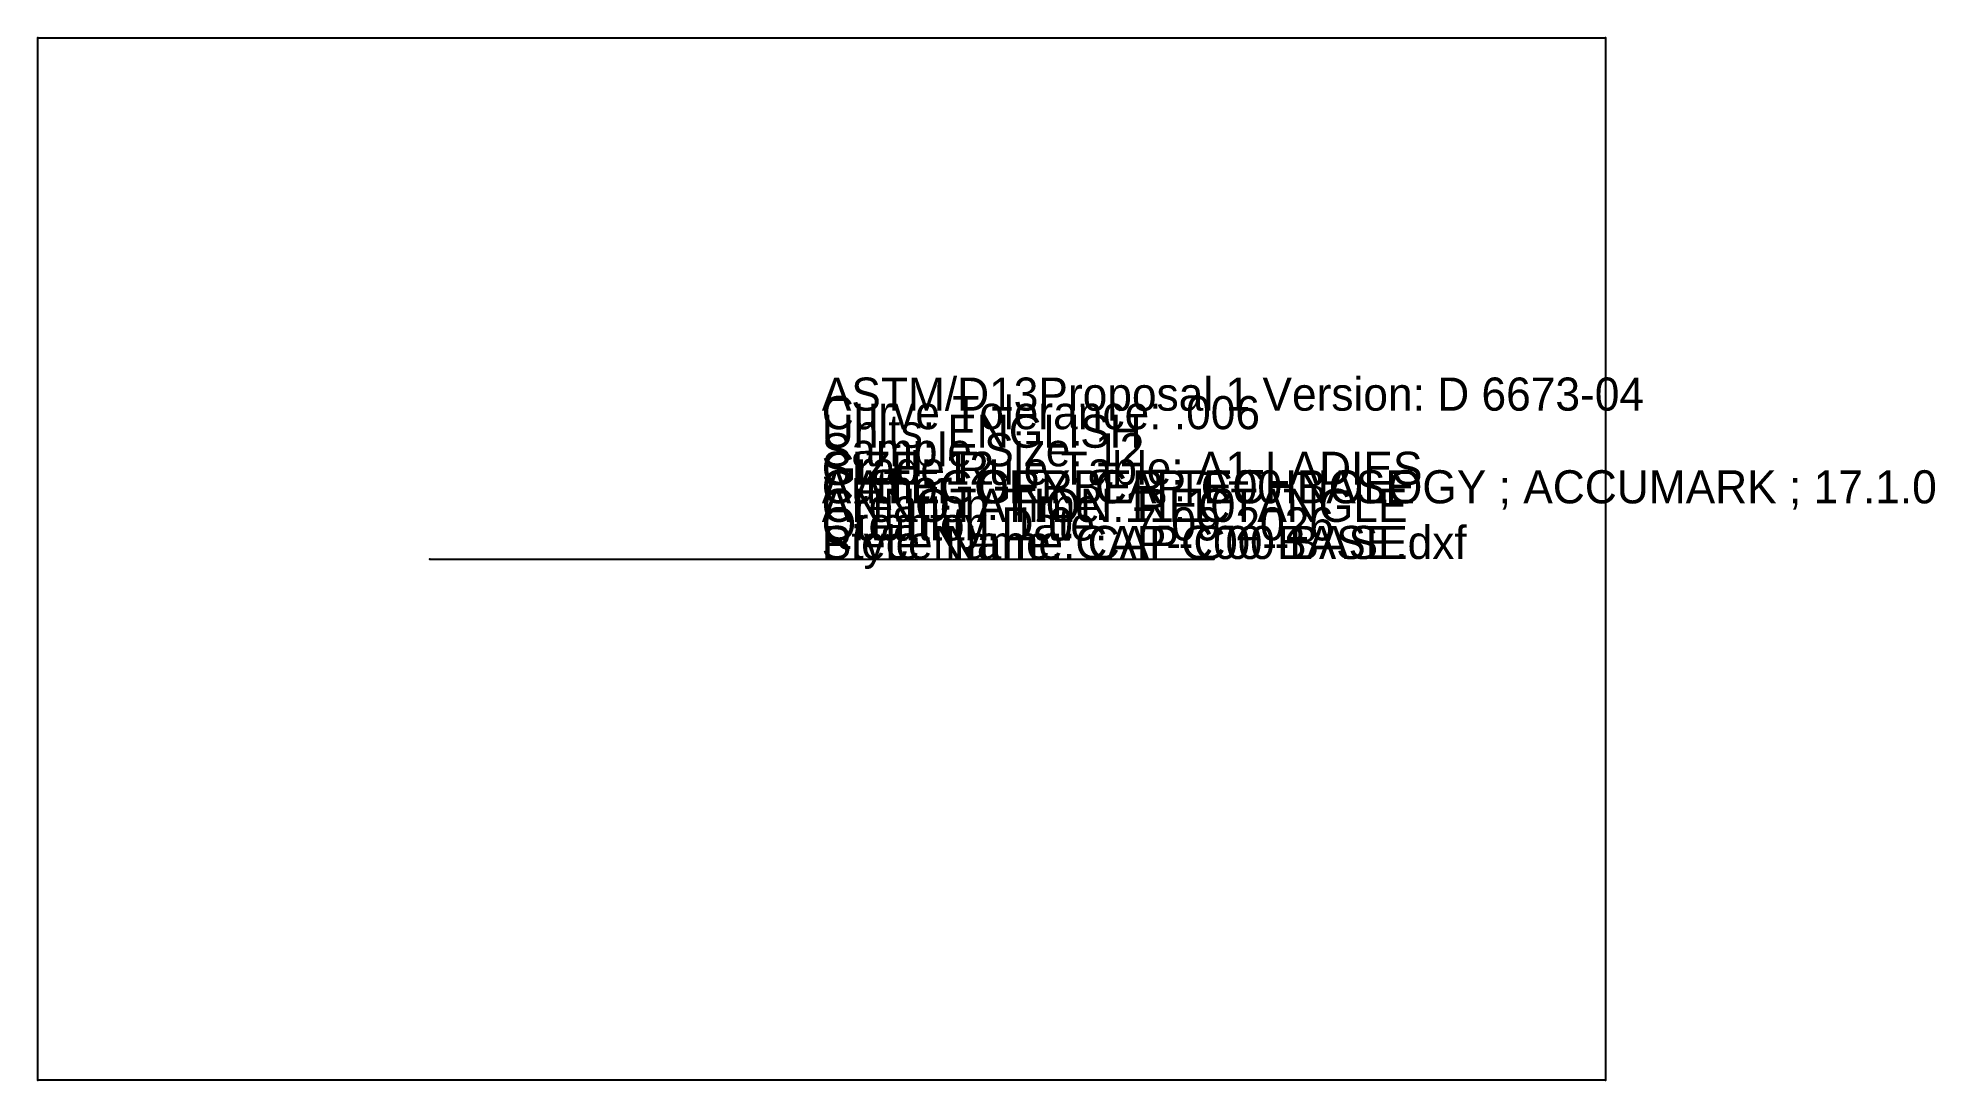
# Model space of a CAD drawing. Extents: x -5.9 to 8.4, y -3.9 to 3.9.
import ezdxf

# ---------------------------------------------------------------- set-up
doc = ezdxf.new("R2010")
doc.units = 0

# ---------------------------------------------------------------- blocks, each defined once
blk = doc.blocks.new('CAP-C00-BASE_12')
at = {"layer": '1'}
for points in [[(-5.9161, -3.9342), (-5.9161, 3.9342)], [(-5.9161, 3.9342), (5.9161, 3.9342)], [(5.9161, 3.9342), (5.9161, -3.9342)], [(5.9161, -3.9342), (-5.9161, -3.9342)]]:
    blk.add_lwpolyline(points, dxfattribs=at)
at = {"layer": '2'}
for p in [(-5.9161, 3.9342), (-5.9161, 3.9342), (5.9161, 3.9342), (5.9161, 3.9342), (-2.9581, 0), (2.958, 0), (-5.9161, -3.9342), (-5.9161, -3.9342), (5.9161, -3.9342), (5.9161, -3.9342)]:
    blk.add_point(p, dxfattribs=at)
at = {"layer": '5'}
blk.add_line((-2.9581, 0), (2.958, 0), dxfattribs=at)
at = {"layer": '7'}
blk.add_line((-2.9581, 0), (2.958, 0), dxfattribs=at)
at = {"layer": '84'}
for points in [[(-5.9161, -3.9342), (-5.9161, 3.9342)], [(-5.9161, 3.9342), (5.9161, 3.9342)], [(5.9161, 3.9342), (5.9161, -3.9342)], [(5.9161, -3.9342), (-5.9161, -3.9342)]]:
    blk.add_lwpolyline(points, dxfattribs=at)
at = {"layer": '1'}
for s, p in [('SIZE: 12', (0, 0.56)), ('CATEGORY: CAP-C00-BASE', (0, 0.42)), ('ANNOTATION: RECTANGLE', (0, 0.28)), ('Quantity: 1,0', (0, 0.14)), ('Piece Name: CAP-C00-BASE', (0, 0))]:
    blk.add_text(s, height=0.25, dxfattribs=at).set_placement(p)

msp = doc.modelspace()

# ---------------------------------------------------------------- block references
at = {"layer": '1'}
msp.add_blockref('CAP-C00-BASE_12', (0, 0), dxfattribs=at)

# ---------------------------------------------------------------- texts
for s, p in [('ASTM/D13Proposal 1 Version: D 6673-04', (0, 1.12)), ('Curve Tolerance: .006', (0, 0.98)), ('Units: ENGLISH', (0, 0.84)), ('Sample Size: 12', (0, 0.7)), ('Grade Rule Table: A1-LADIES', (0, 0.56)), ('Author: GERBER TECHNOLOGY ; ACCUMARK ; 17.1.0', (0, 0.42)), ('Creation Time: 11:10', (0, 0.28)), ('Creation Date:  7-09-2026', (0, 0.14)), ('Style Name: CAP-C00-BASE.dxf', (0, 0))]:
    msp.add_text(s, height=0.25, dxfattribs=at).set_placement(p)

doc.saveas('drawing.dxf')
